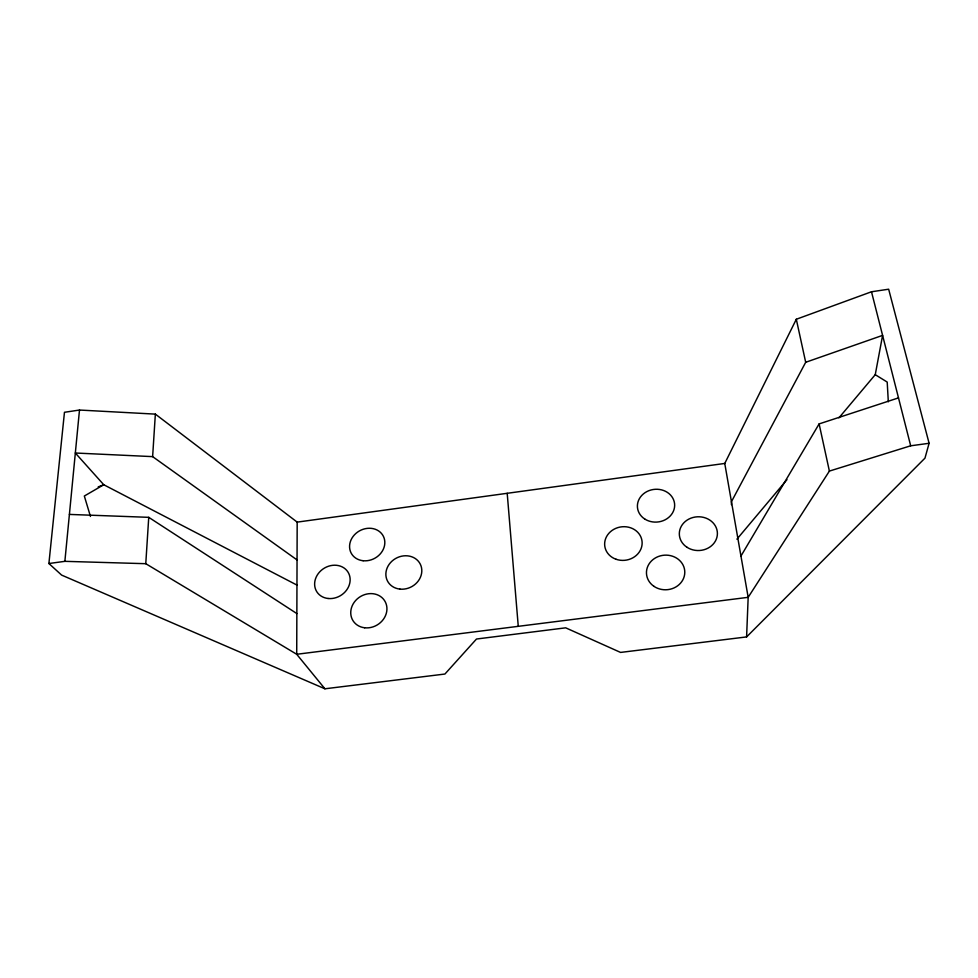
<?xml version="1.0" encoding="UTF-8"?>
<svg xmlns="http://www.w3.org/2000/svg" width="978" height="978" viewBox="0 0 978 978"><rect width="100%" height="100%" fill="white"/><g stroke="black" fill="none" stroke-linecap="round" stroke-linejoin="round"><path stroke-width="1.47" d="M324.916 688.793L61.626 575.101L48.9 563.524L64.462 412.288L79.487 410.039L155.355 414.122L297.178 522.118L296.713 654.282L324.916 688.793L444.917 674.038L476.494 639.025L565.687 627.827L620.565 652.424L746.593 636.923L924.968 458.144L929.1 443.291L888.66 289.207L871.496 291.774L796.312 319.256L724.759 463.45L748.17 597.326L746.593 636.923M731.422 504.648L731.446 501.69L805.689 362.288L796.312 319.256M929.1 443.291L910.689 445.797L829.393 471.09L748.17 597.326L296.713 654.282L145.771 563.695L148.742 517.338L69.401 514.416M297.043 559.929L152.629 456.628L155.355 414.122M48.9 563.524L64.866 561.335L79.487 410.039M838.941 417.851L875.249 374.684L882.596 335.381L805.689 362.288M740.957 556.042L819.112 423.914L898.501 397.887M736.911 539.184L786.948 479.685M98.216 486.897L103.766 484.746L297.202 585.199M297.178 522.118L724.759 463.45M64.866 561.335L145.771 563.695M152.629 456.628L75.33 453.01L103.766 484.746L84.328 496.029L90.465 516.457M875.249 374.684L887.205 382.068L888.317 401.811M148.742 517.338L296.86 613.585M871.496 291.774L910.689 445.797M819.112 423.914L829.393 471.09M507.203 493.303L518.267 626.336M363.131 560.736A18.166 15.685 -28.6 0 0 384.085 537.986A18.166 15.685 -28.6 0 0 354.366 534.917A18.166 15.685 -28.6 0 0 363.131 560.736M364.684 627.778A18.704 16.492 -32.2 0 0 386.176 603.988A18.704 16.492 -32.2 0 0 355.662 600.48A18.704 16.492 -32.2 0 0 364.684 627.778M399.929 589.111A18.448 16.223 -27.9 0 0 420.992 565.81A18.448 16.223 -27.9 0 0 390.589 562.546A18.448 16.223 -27.9 0 0 399.929 589.111M328.082 598.487A18.435 15.941 -32.3 0 0 349.464 575.26A18.435 15.941 -32.3 0 0 319.623 571.959A18.435 15.941 -32.3 0 0 328.082 598.487M644.698 518.988A18.655 16.406 -5.9 0 0 674.502 507.386A18.655 16.406 -5.9 0 0 648.891 490.675A18.655 16.406 -5.9 0 0 644.698 518.988M687.008 547.289A19.047 16.883 -1.8 0 0 717.277 535.479A19.047 16.883 -1.8 0 0 690.81 518.206A19.047 16.883 -1.8 0 0 687.008 547.289M654.025 586.384A19.169 17.311 -3.7 0 0 684.637 574.416A19.169 17.311 -3.7 0 0 658.218 556.568A19.169 17.311 -3.7 0 0 654.025 586.384M616.042 559.257A18.79 16.809 -8.3 0 0 642.008 540.981A18.79 16.809 -8.3 0 0 612.118 530.406A18.79 16.809 -8.3 0 0 616.042 559.257"/></g></svg>
